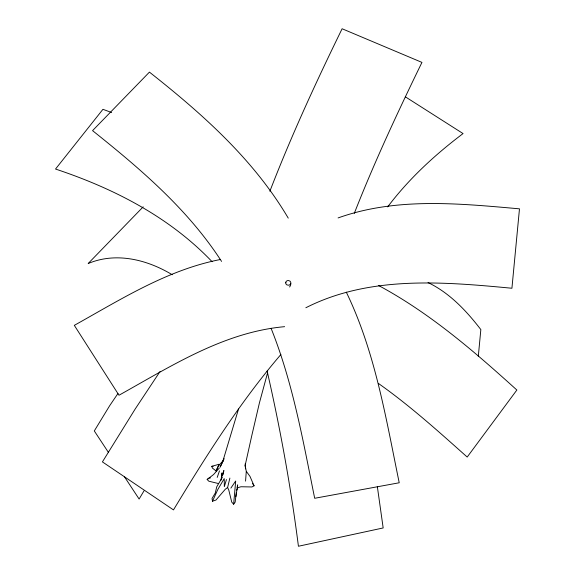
<?xml version="1.0" encoding="UTF-8"?>
<svg xmlns="http://www.w3.org/2000/svg" width="575" height="575" viewBox="0 0 575 575"><rect width="100%" height="100%" fill="white"/><g stroke="black" fill="none" stroke-linecap="round" stroke-linejoin="round"><path stroke-width="0.86" d="M221.799 476.086L222.043 472.873L220.987 480.211M245.554 481.146L246.294 471.327L245.137 465.491L245.374 463.4L245.583 468.898L245.137 465.491L251.692 436.037L259.426 402.874L267.497 373.11M290.77 283.669C289.786 286.379 284.862 285.301 285.804 282.289C286.163 280.981 287.335 280.406 288.643 280.557C291.863 281.031 291.079 285.085 289.62 287.004M229.892 478.077L227.607 487.499L228.792 490.101L231.747 502.112L233.637 504.21L235.175 502.097L236.268 492.624M478.299 356.356L480.844 329.583C466.39 310.823 449.707 292.998 428.066 282.562M233.637 504.21L235.693 480.995L230.884 488.089M285.725 282.821L285.804 282.289M235.887 496.699L237.676 484.869L237.137 487.492M222.863 474.857L223.876 470.508L222.353 475.848M238.532 408.976L222.741 461.596M226.457 479.55L224.329 486.622L224.236 478.601L217.875 489.39L212.491 501.249L215.992 500.02L225.285 489.268L227.607 487.499M217.206 477.423L219.478 470.875M269.869 191.252C291.245 135.916 316.063 82.017 342.111 28.75L421.949 62.402C397.778 112.003 374.411 162.057 354.257 213.447M236.735 490.188L237.698 487.758L240.939 486.752L251.951 486.96L254.078 485.81L249.981 476.38L246.294 471.327M220.182 466.986L224.178 458.685M216.071 470.939L219.118 464.248L211.787 466.325L212.448 468.115L216.071 470.939L218.378 466.081L223.201 460.525L220.232 466.929M222.489 477.063L216.746 486.802L215.266 493.055L212.046 498.475L212.491 501.249M143.958 490.921L139.114 499.035L124.344 476.589M160.03 371.515L135.175 409.026L102.422 461.897L173.478 509.896C206.08 455.989 239.825 402.45 280.902 354.495M117.976 393.451L109.653 405.734L94.3 430.934L108.582 452.64M387.679 206.885C408.904 178.732 434.988 154.74 463.062 133.572L405.296 96.78M219.377 467.985L213.569 474.54L207.151 479.514L208.818 481.196L218.234 483.496M143.189 206.842L88.162 263.53C116.143 251.771 147.171 259.613 172.248 274.742M207.151 479.514L208.926 478.105L210.464 477.918M305.842 307.754C369.517 275.396 443.196 281.728 511.923 288.248L519.477 208.833C459.166 203.5 396.348 197.081 338.093 217.932M220.247 259.541C167.188 269.898 120.851 299.402 74.312 325.357L118.982 395.233C171.055 366.225 223.776 332.127 284.618 326.672M211.787 466.325L213.145 466.275M111.651 112.549L102.939 109.315L55.523 169.043C113.591 188.348 169.445 216.955 212.103 261.718M378.465 285.437C429.726 312.951 473.958 351.188 516.867 390.03L467.195 457.06C438.531 431.473 409.896 405.67 378.465 383.467M252.54 483.582L254.078 485.81M221.569 261.409C187.996 209.408 140.487 168.913 92.561 130.64L149.435 72.119C202.307 113.828 253.726 159.483 288.255 218.133M346.294 292.15C375.252 351.936 385.918 418.262 399.223 482.77L314.683 498.281C303.061 440.982 292.955 382.835 271.084 328.325M267.131 371.033C280.348 428.9 290.907 487.363 298.425 546.25L383.173 527.951L377.337 486.558"/></g></svg>
